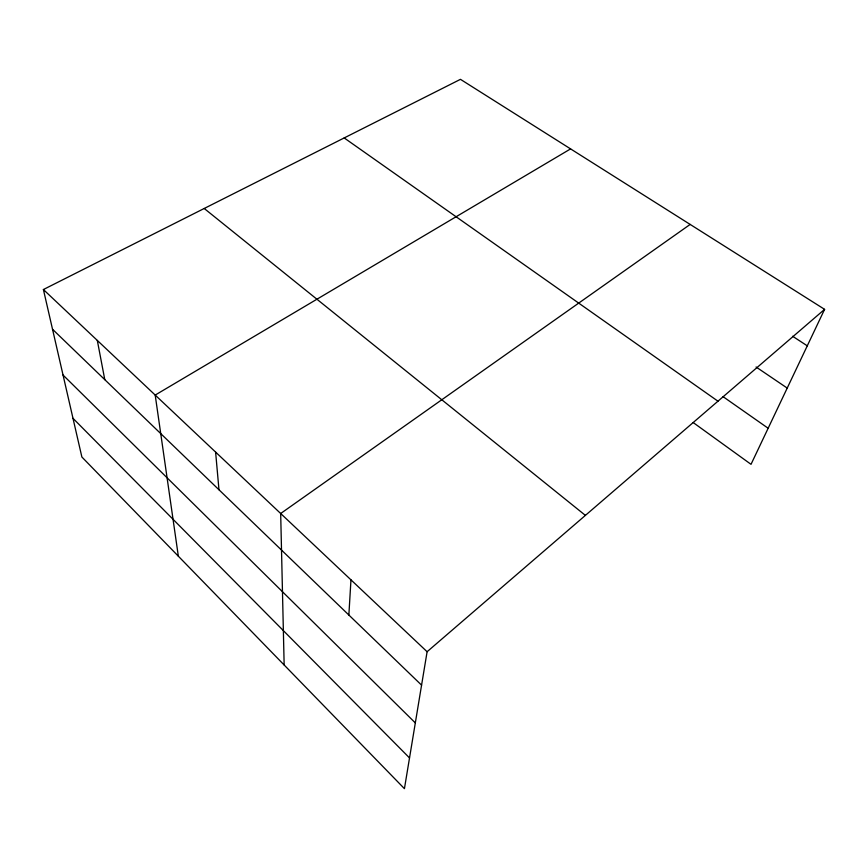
<?xml version="1.0" encoding="UTF-8"?>
<svg xmlns="http://www.w3.org/2000/svg" width="868" height="868" viewBox="0 0 868 868"><rect width="100%" height="100%" fill="white"/><g stroke="black" fill="none" stroke-linecap="round" stroke-linejoin="round"><path stroke-width="1.3" d="M348.86 615.021L350.965 579.857M824.6 309.344L427.11 651.727L404.434 788.665L81.874 457.002L43.4 289.532L460.463 79.335L824.6 309.344L751.026 464.326L693.174 422.542M690.168 224.421L280.679 513.509L284.151 664.986M570.591 148.895L155.198 395.07L178.341 556.193M792.625 336.263L807.283 345.833M756.082 367.001L787.222 388.083M723.087 396.676L768.147 428.249M344.195 137.936L717.966 401.19M204.219 208.483L585.401 515.386M43.4 289.532L427.11 651.727M52.525 329.265L421.577 685.145M63.038 375.041L415.327 722.914M72.988 418.322L409.522 757.927M97.314 340.43L104.778 379.652M215.611 452.087L218.975 489.769"/></g></svg>
